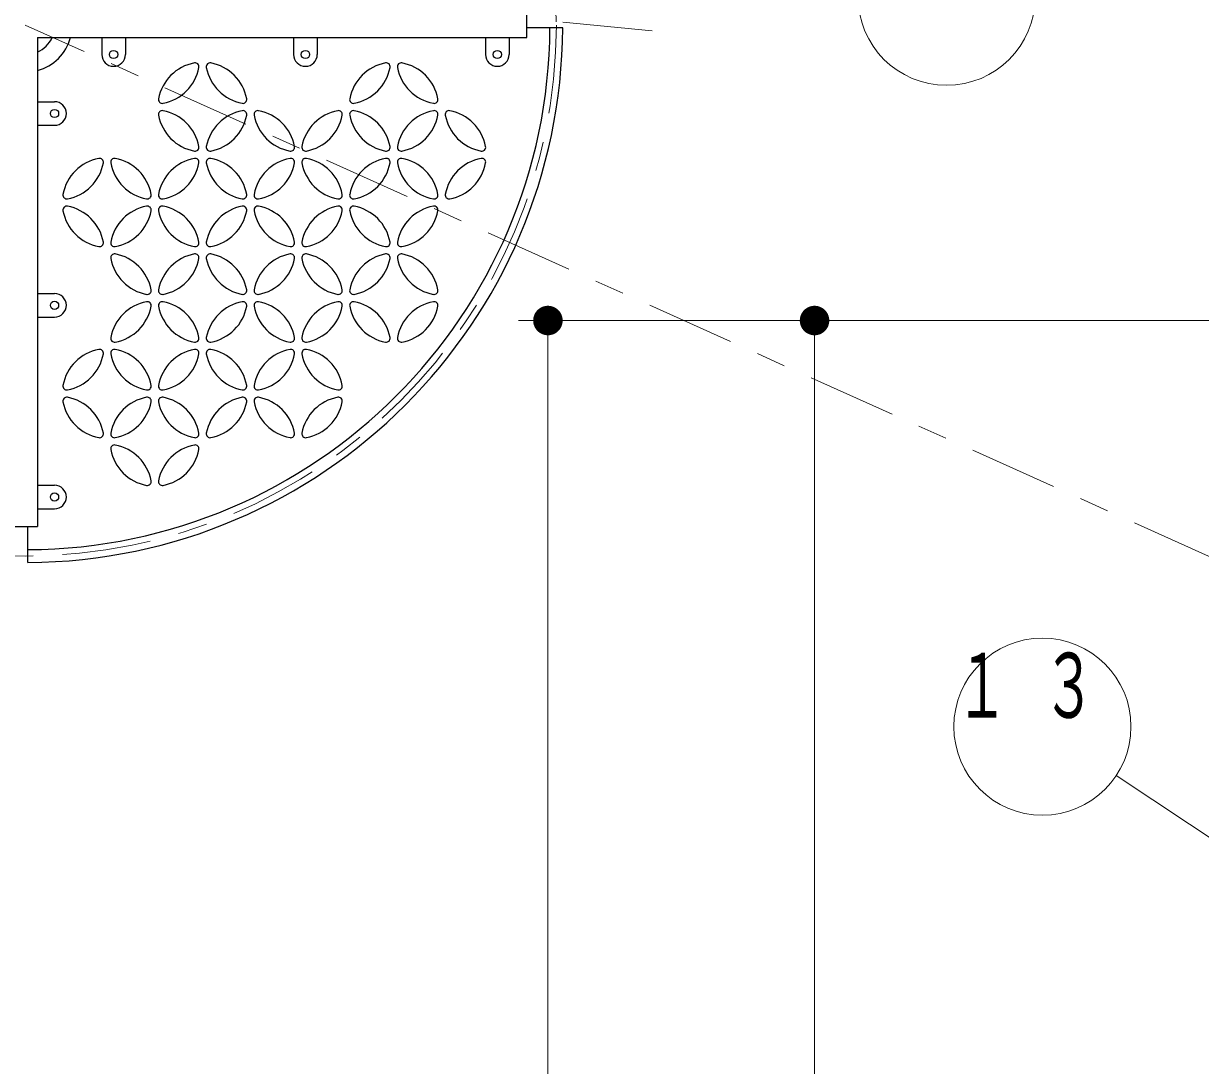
# Model space of a CAD drawing. Units: millimetres on the paper, scale 1:50. Extents: x -385 to 0, y -297 to 267.
# Drawn here: x -362.07 to -322.2, y 202.46 to 237.77 of the extents above; entities that cross this region are included whole.
import ezdxf

# ---------------------------------------------------------------- set-up
doc = ezdxf.new("R2010")
doc.units = ezdxf.units.MM
doc.linetypes.add('USER2', pattern=[6, 3, -1, 1, -1])
doc.layers.add('1_50', color=20, linetype='Continuous', lineweight=25)
doc.styles.add('ＭＳ ゴシック', font='')
doc.styles.get('ＭＳ ゴシック').set_extended_font_data('MS Gothic')

# ---------------------------------------------------------------- blocks, each defined once
blk = doc.blocks.new('filled_dot')
at = {"color": 0, "linetype": 'Continuous', "lineweight": -2, "const_width": 1.25}
blk.add_lwpolyline([(-0.625, 0, 1), (0.625, 0, 1)], format="xyb", close=True, dxfattribs=at)

msp = doc.modelspace()

# ---------------------------------------------------------------- linework, layer by layer
at = {"layer": '1_50', "color": 7}
for p, q in [((-345.024, 237.296), (-345.024, 238.15)), ((-361.597, 237.296), (-361.597, 220.723)), ((-361.597, 237.296), (-345.024, 237.296)), ((-359.424, 237.296), (-359.424, 236.723)), ((-358.624, 237.296), (-358.624, 236.723)), ((-352.924, 237.296), (-352.924, 236.723)), ((-352.124, 237.296), (-352.124, 236.723)), ((-346.424, 237.296), (-346.424, 236.723)), ((-345.624, 237.296), (-345.624, 236.723)), ((-361.597, 235.123), (-361.024, 235.123)), ((-361.597, 234.323), (-361.024, 234.323)), ((-361.597, 228.623), (-361.024, 228.623)), ((-361.597, 227.823), (-361.024, 227.823)), ((-361.597, 222.123), (-361.024, 222.123)), ((-361.597, 221.323), (-361.024, 221.323)), ((-362.451, 220.723), (-361.597, 220.723))]:
    msp.add_line(p, q, dxfattribs=at)
at = {"layer": '1_50', "color": 7, "linetype": 'USER2', "lineweight": 13}
msp.add_line((-310.757, 214.706), (-362.024, 237.723), dxfattribs=at)
at = {"layer": '1_50', "color": 7, "lineweight": 13}
for p, q in [((-340.781, 237.521), (-343.807, 237.823)), ((-336.277, 227.706), (-345.309, 227.706)), ((-344.309, 87.706), (-344.309, 227.706)), ((-318.557, 227.706), (-336.277, 227.706)), ((-335.277, 107.706), (-335.277, 227.706)), ((-318.157, 207.706), (-325.057, 212.282))]:
    msp.add_line(p, q, dxfattribs=at)
at = {"layer": '1_50', "color": 4}
for p, q in [((-343.807, 237.623), (-345.024, 237.623)), ((-361.924, 219.506), (-361.924, 220.723))]:
    msp.add_line(p, q, dxfattribs=at)
at = {"layer": '1_50', "color": 4, "linetype": 'USER2', "lineweight": 13}
msp.add_circle((-362.024, 237.723), 18, dxfattribs=at)
at = {"layer": '1_50', "color": 7, "lineweight": 13}
for centre in [(-330.804, 238.679), (-327.557, 213.941)]:
    msp.add_circle(centre, 3, dxfattribs=at)
at = {"layer": '1_50', "color": 3}
for centre in [(-359.024, 236.723), (-352.524, 236.723), (-346.024, 236.723), (-361.024, 234.723), (-361.024, 228.223), (-361.024, 221.723)]:
    msp.add_circle(centre, 0.14, dxfattribs=at)
at = {"layer": '1_50', "color": 4}
for radius, start, end in [(17.783, 270.3222, 359.6778), (18.217, 270.3145, 359.6855), (1.6, 285.4784, 344.5216)]:
    msp.add_arc((-362.024, 237.723), radius, start, end, dxfattribs=at)
at = {"layer": '1_50', "color": 2}
msp.add_arc((-362.024, 237.723), 1.016, 294.852, 335.148, dxfattribs=at)
at = {"layer": '1_50', "color": 7}
for centre, start, end in [((-359.024, 236.723), 180, 0), ((-352.524, 236.723), 180, 0), ((-346.024, 236.723), 180, 0), ((-361.024, 234.723), 270, 90), ((-361.024, 228.223), 270, 90), ((-361.024, 221.723), 270, 90)]:
    msp.add_arc(centre, 0.4, start, end, dxfattribs=at)
at = {"layer": '1_50'}
for centre, radius, start, end in [((-356.007, 234.944), 1.519, 100.5078, 169.4922), ((-356.261, 236.31), 0.13, 349.4922, 100.5078), ((-355.754, 236.31), 0.13, 79.4922, 190.5078), ((-356.007, 234.944), 1.519, 10.5078, 79.4922), ((-349.532, 234.944), 1.519, 100.5078, 169.4922), ((-349.785, 236.31), 0.13, 349.4922, 100.5078), ((-349.278, 236.31), 0.13, 79.4922, 190.5078), ((-349.532, 234.944), 1.519, 10.5078, 79.4922), ((-357.626, 236.563), 1.519, 280.5078, 349.4922), ((-354.388, 236.563), 1.519, 190.5078, 259.4922), ((-351.151, 236.563), 1.519, 280.5078, 349.4922), ((-347.913, 236.563), 1.519, 190.5078, 259.4922), ((-357.373, 235.197), 0.13, 169.4922, 280.5078), ((-354.642, 235.197), 0.13, 259.4922, 10.5078), ((-350.897, 235.197), 0.13, 169.4922, 280.5078), ((-348.166, 235.197), 0.13, 259.4922, 10.5078), ((-357.373, 234.691), 0.13, 79.4922, 190.5078), ((-356.007, 234.944), 1.519, 190.5078, 259.4922), ((-357.626, 233.325), 1.519, 10.5078, 79.4922), ((-354.388, 233.325), 1.519, 100.5078, 169.4922), ((-356.007, 234.944), 1.519, 280.5078, 349.4922), ((-354.642, 234.691), 0.13, 349.4922, 100.5078), ((-354.135, 234.691), 0.13, 79.4922, 190.5078), ((-352.77, 234.944), 1.519, 190.5078, 259.4922), ((-354.388, 233.325), 1.519, 10.5078, 79.4922), ((-351.151, 233.325), 1.519, 100.5078, 169.4922), ((-352.77, 234.944), 1.519, 280.5078, 349.4922), ((-351.404, 234.691), 0.13, 349.4922, 100.5078), ((-350.897, 234.691), 0.13, 79.4922, 190.5078), ((-349.532, 234.944), 1.519, 190.5078, 259.4922), ((-351.151, 233.325), 1.519, 10.5078, 79.4922), ((-347.913, 233.325), 1.519, 100.5078, 169.4922), ((-349.532, 234.944), 1.519, 280.5078, 349.4922), ((-348.166, 234.691), 0.13, 349.4922, 100.5078), ((-347.66, 234.691), 0.13, 79.4922, 190.5078), ((-346.294, 234.944), 1.519, 190.5078, 259.4922), ((-347.913, 233.325), 1.519, 10.5078, 79.4922), ((-356.261, 233.578), 0.13, 259.4922, 10.5078), ((-355.754, 233.578), 0.13, 169.4922, 280.5078), ((-353.023, 233.578), 0.13, 259.4922, 10.5078), ((-352.516, 233.578), 0.13, 169.4922, 280.5078), ((-349.785, 233.578), 0.13, 259.4922, 10.5078), ((-349.278, 233.578), 0.13, 169.4922, 280.5078), ((-346.547, 233.578), 0.13, 259.4922, 10.5078), ((-359.245, 231.706), 1.519, 100.5078, 169.4922), ((-360.864, 233.325), 1.519, 280.5078, 349.4922), ((-359.498, 233.072), 0.13, 349.4922, 100.5078), ((-358.992, 233.072), 0.13, 79.4922, 190.5078), ((-357.626, 233.325), 1.519, 190.5078, 259.4922), ((-359.245, 231.706), 1.519, 10.5078, 79.4922), ((-356.007, 231.706), 1.519, 100.5078, 169.4922), ((-357.626, 233.325), 1.519, 280.5078, 349.4922), ((-356.261, 233.072), 0.13, 349.4922, 100.5078), ((-355.754, 233.072), 0.13, 79.4922, 190.5078), ((-354.388, 233.325), 1.519, 190.5078, 259.4922), ((-356.007, 231.706), 1.519, 10.5078, 79.4922), ((-352.77, 231.706), 1.519, 100.5078, 169.4922), ((-354.388, 233.325), 1.519, 280.5078, 349.4922), ((-353.023, 233.072), 0.13, 349.4922, 100.5078), ((-352.516, 233.072), 0.13, 79.4922, 190.5078), ((-351.151, 233.325), 1.519, 190.5078, 259.4922), ((-352.77, 231.706), 1.519, 10.5078, 79.4922), ((-349.532, 231.706), 1.519, 100.5078, 169.4922), ((-351.151, 233.325), 1.519, 280.5078, 349.4922), ((-349.785, 233.072), 0.13, 349.4922, 100.5078), ((-349.278, 233.072), 0.13, 79.4922, 190.5078), ((-347.913, 233.325), 1.519, 190.5078, 259.4922), ((-349.532, 231.706), 1.519, 10.5078, 79.4922), ((-346.294, 231.706), 1.519, 100.5078, 169.4922), ((-347.913, 233.325), 1.519, 280.5078, 349.4922), ((-346.547, 233.072), 0.13, 349.4922, 100.5078), ((-360.611, 231.96), 0.13, 169.4922, 280.5078), ((-357.88, 231.96), 0.13, 259.4922, 10.5078), ((-357.373, 231.96), 0.13, 169.4922, 280.5078), ((-354.642, 231.96), 0.13, 259.4922, 10.5078), ((-354.135, 231.96), 0.13, 169.4922, 280.5078), ((-351.404, 231.96), 0.13, 259.4922, 10.5078), ((-350.897, 231.96), 0.13, 169.4922, 280.5078), ((-348.166, 231.96), 0.13, 259.4922, 10.5078), ((-347.66, 231.96), 0.13, 169.4922, 280.5078), ((-360.611, 231.453), 0.13, 79.4922, 190.5078), ((-359.245, 231.706), 1.519, 190.5078, 259.4922), ((-360.864, 230.087), 1.519, 10.5078, 79.4922), ((-357.626, 230.087), 1.519, 100.5078, 169.4922), ((-359.245, 231.706), 1.519, 280.5078, 349.4922), ((-357.88, 231.453), 0.13, 349.4922, 100.5078), ((-357.373, 231.453), 0.13, 79.4922, 190.5078), ((-356.007, 231.706), 1.519, 190.5078, 259.4922), ((-357.626, 230.087), 1.519, 10.5078, 79.4922), ((-354.388, 230.087), 1.519, 100.5078, 169.4922), ((-356.007, 231.706), 1.519, 280.5078, 349.4922), ((-354.642, 231.453), 0.13, 349.4922, 100.5078), ((-354.135, 231.453), 0.13, 79.4922, 190.5078), ((-352.77, 231.706), 1.519, 190.5078, 259.4922), ((-354.388, 230.087), 1.519, 10.5078, 79.4922), ((-351.151, 230.087), 1.519, 100.5078, 169.4922), ((-352.77, 231.706), 1.519, 280.5078, 349.4922), ((-351.404, 231.453), 0.13, 349.4922, 100.5078), ((-350.897, 231.453), 0.13, 79.4922, 190.5078), ((-349.532, 231.706), 1.519, 190.5078, 259.4922), ((-351.151, 230.087), 1.519, 10.5078, 79.4922), ((-347.913, 230.087), 1.519, 100.5078, 169.4922), ((-349.532, 231.706), 1.519, 280.5078, 349.4922), ((-348.166, 231.453), 0.13, 349.4922, 100.5078), ((-359.498, 230.341), 0.13, 259.4922, 10.5078), ((-358.992, 230.341), 0.13, 169.4922, 280.5078), ((-356.261, 230.341), 0.13, 259.4922, 10.5078), ((-355.754, 230.341), 0.13, 169.4922, 280.5078), ((-353.023, 230.341), 0.13, 259.4922, 10.5078), ((-352.516, 230.341), 0.13, 169.4922, 280.5078), ((-349.785, 230.341), 0.13, 259.4922, 10.5078), ((-349.278, 230.341), 0.13, 169.4922, 280.5078), ((-358.992, 229.834), 0.13, 79.4922, 190.5078), ((-357.626, 230.087), 1.519, 190.5078, 259.4922), ((-359.245, 228.468), 1.519, 10.5078, 79.4922), ((-356.007, 228.468), 1.519, 100.5078, 169.4922), ((-357.626, 230.087), 1.519, 280.5078, 349.4922), ((-356.261, 229.834), 0.13, 349.4922, 100.5078), ((-355.754, 229.834), 0.13, 79.4922, 190.5078), ((-354.388, 230.087), 1.519, 190.5078, 259.4922), ((-356.007, 228.468), 1.519, 10.5078, 79.4922), ((-352.77, 228.468), 1.519, 100.5078, 169.4922), ((-354.388, 230.087), 1.519, 280.5078, 349.4922), ((-353.023, 229.834), 0.13, 349.4922, 100.5078), ((-352.516, 229.834), 0.13, 79.4922, 190.5078), ((-351.151, 230.087), 1.519, 190.5078, 259.4922), ((-352.77, 228.468), 1.519, 10.5078, 79.4922), ((-349.532, 228.468), 1.519, 100.5078, 169.4922), ((-351.151, 230.087), 1.519, 280.5078, 349.4922), ((-349.785, 229.834), 0.13, 349.4922, 100.5078), ((-349.278, 229.834), 0.13, 79.4922, 190.5078), ((-347.913, 230.087), 1.519, 190.5078, 259.4922), ((-349.532, 228.468), 1.519, 10.5078, 79.4922), ((-357.88, 228.722), 0.13, 259.4922, 10.5078), ((-357.373, 228.722), 0.13, 169.4922, 280.5078), ((-354.642, 228.722), 0.13, 259.4922, 10.5078), ((-354.135, 228.722), 0.13, 169.4922, 280.5078), ((-351.404, 228.722), 0.13, 259.4922, 10.5078), ((-350.897, 228.722), 0.13, 169.4922, 280.5078), ((-348.166, 228.722), 0.13, 259.4922, 10.5078), ((-357.626, 226.85), 1.519, 100.5078, 169.4922), ((-359.245, 228.468), 1.519, 280.5078, 349.4922), ((-357.88, 228.215), 0.13, 349.4922, 100.5078), ((-357.373, 228.215), 0.13, 79.4922, 190.5078), ((-356.007, 228.468), 1.519, 190.5078, 259.4922), ((-357.626, 226.85), 1.519, 10.5078, 79.4922), ((-354.388, 226.85), 1.519, 100.5078, 169.4922), ((-356.007, 228.468), 1.519, 280.5078, 349.4922), ((-354.642, 228.215), 0.13, 349.4922, 100.5078), ((-354.135, 228.215), 0.13, 79.4922, 190.5078), ((-352.77, 228.468), 1.519, 190.5078, 259.4922), ((-354.388, 226.85), 1.519, 10.5078, 79.4922), ((-351.151, 226.85), 1.519, 100.5078, 169.4922), ((-352.77, 228.468), 1.519, 280.5078, 349.4922), ((-351.404, 228.215), 0.13, 349.4922, 100.5078), ((-350.897, 228.215), 0.13, 79.4922, 190.5078), ((-349.532, 228.468), 1.519, 190.5078, 259.4922), ((-351.151, 226.85), 1.519, 10.5078, 79.4922), ((-347.913, 226.85), 1.519, 100.5078, 169.4922), ((-349.532, 228.468), 1.519, 280.5078, 349.4922), ((-348.166, 228.215), 0.13, 349.4922, 100.5078), ((-358.992, 227.103), 0.13, 169.4922, 280.5078), ((-356.261, 227.103), 0.13, 259.4922, 10.5078), ((-355.754, 227.103), 0.13, 169.4922, 280.5078), ((-353.023, 227.103), 0.13, 259.4922, 10.5078), ((-352.516, 227.103), 0.13, 169.4922, 280.5078), ((-349.785, 227.103), 0.13, 259.4922, 10.5078), ((-349.278, 227.103), 0.13, 169.4922, 280.5078), ((-359.245, 225.231), 1.519, 100.5078, 169.4922), ((-360.864, 226.85), 1.519, 280.5078, 349.4922), ((-359.498, 226.596), 0.13, 349.4922, 100.5078), ((-358.992, 226.596), 0.13, 79.4922, 190.5078), ((-357.626, 226.85), 1.519, 190.5078, 259.4922), ((-359.245, 225.231), 1.519, 10.5078, 79.4922), ((-356.007, 225.231), 1.519, 100.5078, 169.4922), ((-357.626, 226.85), 1.519, 280.5078, 349.4922), ((-356.261, 226.596), 0.13, 349.4922, 100.5078), ((-355.754, 226.596), 0.13, 79.4922, 190.5078), ((-354.388, 226.85), 1.519, 190.5078, 259.4922), ((-356.007, 225.231), 1.519, 10.5078, 79.4922), ((-352.77, 225.231), 1.519, 100.5078, 169.4922), ((-354.388, 226.85), 1.519, 280.5078, 349.4922), ((-353.023, 226.596), 0.13, 349.4922, 100.5078), ((-352.516, 226.596), 0.13, 79.4922, 190.5078), ((-351.151, 226.85), 1.519, 190.5078, 259.4922), ((-352.77, 225.231), 1.519, 10.5078, 79.4922), ((-360.611, 225.484), 0.13, 169.4922, 280.5078), ((-357.88, 225.484), 0.13, 259.4922, 10.5078), ((-357.373, 225.484), 0.13, 169.4922, 280.5078), ((-354.642, 225.484), 0.13, 259.4922, 10.5078), ((-354.135, 225.484), 0.13, 169.4922, 280.5078), ((-351.404, 225.484), 0.13, 259.4922, 10.5078), ((-360.611, 224.977), 0.13, 79.4922, 190.5078), ((-359.245, 225.231), 1.519, 190.5078, 259.4922), ((-360.864, 223.612), 1.519, 10.5078, 79.4922), ((-357.626, 223.612), 1.519, 100.5078, 169.4922), ((-359.245, 225.231), 1.519, 280.5078, 349.4922), ((-357.88, 224.977), 0.13, 349.4922, 100.5078), ((-357.373, 224.977), 0.13, 79.4922, 190.5078), ((-356.007, 225.231), 1.519, 190.5078, 259.4922), ((-357.626, 223.612), 1.519, 10.5078, 79.4922), ((-354.388, 223.612), 1.519, 100.5078, 169.4922), ((-356.007, 225.231), 1.519, 280.5078, 349.4922), ((-354.642, 224.977), 0.13, 349.4922, 100.5078), ((-354.135, 224.977), 0.13, 79.4922, 190.5078), ((-352.77, 225.231), 1.519, 190.5078, 259.4922), ((-354.388, 223.612), 1.519, 10.5078, 79.4922), ((-351.151, 223.612), 1.519, 100.5078, 169.4922), ((-352.77, 225.231), 1.519, 280.5078, 349.4922), ((-351.404, 224.977), 0.13, 349.4922, 100.5078), ((-359.498, 223.865), 0.13, 259.4922, 10.5078), ((-358.992, 223.865), 0.13, 169.4922, 280.5078), ((-356.261, 223.865), 0.13, 259.4922, 10.5078), ((-355.754, 223.865), 0.13, 169.4922, 280.5078), ((-353.023, 223.865), 0.13, 259.4922, 10.5078), ((-352.516, 223.865), 0.13, 169.4922, 280.5078), ((-358.992, 223.359), 0.13, 79.4922, 190.5078), ((-357.626, 223.612), 1.519, 190.5078, 259.4922), ((-359.245, 221.993), 1.519, 10.5078, 79.4922), ((-356.007, 221.993), 1.519, 100.5078, 169.4922), ((-357.626, 223.612), 1.519, 280.5078, 349.4922), ((-356.261, 223.359), 0.13, 349.4922, 100.5078), ((-357.88, 222.246), 0.13, 259.4922, 10.5078), ((-357.373, 222.246), 0.13, 169.4922, 280.5078)]:
    msp.add_arc(centre, radius, start, end, dxfattribs=at)

# ---------------------------------------------------------------- block references
at = {"layer": '1_50', "color": 7, "lineweight": 13, "xscale": 0.4, "yscale": 0.4, "rotation": 270}
for p in [(-344.309, 227.706), (-335.277, 227.706)]:
    msp.add_blockref('filled_dot', p, dxfattribs=at)

# ---------------------------------------------------------------- texts
at = {"layer": '1_50', "color": 7, "insert": (-327.557, 216.441), "char_height": 2.199, "attachment_point": 2, "style": 'ＭＳ ゴシック'}
msp.add_mtext('\\T1.64;\\W0.6;１３', dxfattribs=at)

doc.saveas('drawing.dxf')
